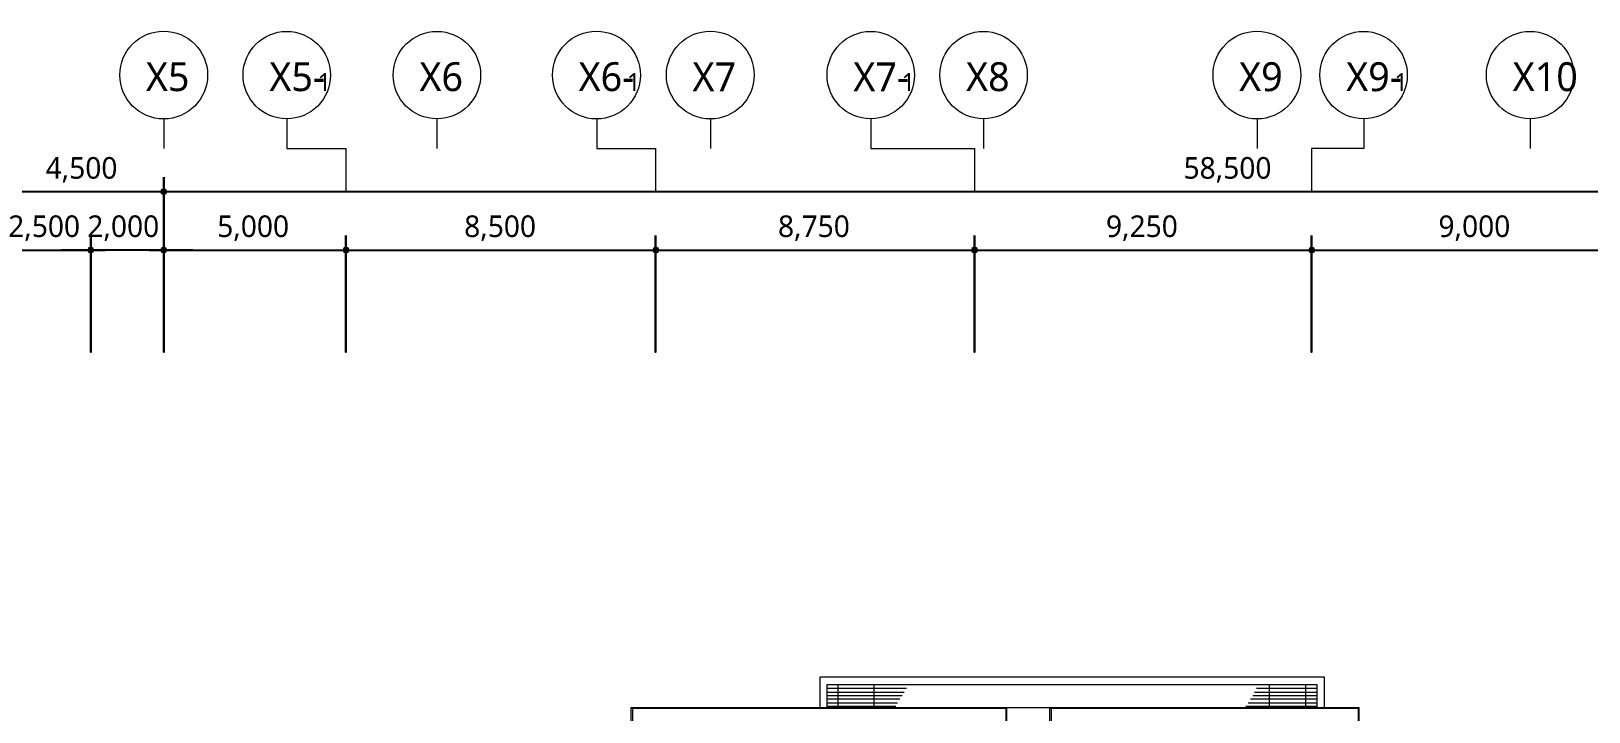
# Model space of a CAD drawing. Header units: millimetres. Extents: x -4020 to 126975, y -1911 to 106713.
# Drawn here: x 45550 to 88298, y 88028 to 106713 of the extents above; entities that cross this region are included whole.
import ezdxf

# ---------------------------------------------------------------- set-up
doc = ezdxf.new("R2010")
doc.units = ezdxf.units.MM
for name, color, linetype in [('PDF_문자', 7, 'Continuous'), ('PDF_솔리드 채우기', 7, 'Continuous'), ('PDF_형상', 7, 'Continuous')]:
    doc.layers.add(name, color=color, linetype=linetype)
doc.styles.add('PDF 맑은 고딕', font='malgun.ttf')

msp = doc.modelspace()

# ---------------------------------------------------------------- linework, layer by layer
at = {"layer": 'PDF_솔리드 채우기', "transparency": 33554559}
for points in [[(49118, 102376), (49087, 102298), (49196, 102298)], [(49118, 102376), (49087, 102298), (49196, 102298)], [(49087, 102298), (49118, 102236), (49196, 102298)], [(49087, 102298), (49118, 102236), (49196, 102298)], [(49196, 102407), (49118, 102376), (49196, 102298)], [(49196, 102407), (49118, 102376), (49196, 102298)], [(49118, 102236), (49196, 102205), (49196, 102298)], [(49118, 102236), (49196, 102205), (49196, 102298)], [(49258, 102376), (49196, 102407), (49196, 102298)], [(49258, 102376), (49196, 102407), (49196, 102298)], [(49289, 102298), (49258, 102376), (49196, 102298)], [(49289, 102298), (49258, 102376), (49196, 102298)], [(49196, 102205), (49258, 102236), (49196, 102298)], [(49258, 102236), (49289, 102298), (49196, 102298)], [(49196, 102205), (49258, 102236), (49196, 102298)], [(49258, 102236), (49289, 102298), (49196, 102298)], [(47113, 100775), (47097, 100697), (47190, 100697)], [(47113, 100775), (47097, 100697), (47190, 100697)], [(47097, 100697), (47113, 100635), (47190, 100697)], [(47097, 100697), (47113, 100635), (47190, 100697)], [(47190, 100806), (47113, 100775), (47190, 100697)], [(47190, 100806), (47113, 100775), (47190, 100697)], [(47113, 100635), (47190, 100604), (47190, 100697)], [(47113, 100635), (47190, 100604), (47190, 100697)], [(47253, 100775), (47190, 100806), (47190, 100697)], [(47253, 100775), (47190, 100806), (47190, 100697)], [(47284, 100697), (47253, 100775), (47190, 100697)], [(47284, 100697), (47253, 100775), (47190, 100697)], [(47190, 100604), (47253, 100635), (47190, 100697)], [(47253, 100635), (47284, 100697), (47190, 100697)], [(47190, 100604), (47253, 100635), (47190, 100697)], [(47253, 100635), (47284, 100697), (47190, 100697)], [(49118, 100775), (49087, 100697), (49196, 100697)], [(49118, 100775), (49087, 100697), (49196, 100697)], [(49087, 100697), (49118, 100635), (49196, 100697)], [(49087, 100697), (49118, 100635), (49196, 100697)], [(49196, 100806), (49118, 100775), (49196, 100697)], [(49196, 100806), (49118, 100775), (49196, 100697)], [(49118, 100635), (49196, 100604), (49196, 100697)], [(49118, 100635), (49196, 100604), (49196, 100697)], [(49258, 100775), (49196, 100806), (49196, 100697)], [(49258, 100775), (49196, 100806), (49196, 100697)], [(49289, 100697), (49258, 100775), (49196, 100697)], [(49289, 100697), (49258, 100775), (49196, 100697)], [(49196, 100604), (49258, 100635), (49196, 100697)], [(49258, 100635), (49289, 100697), (49196, 100697)], [(49196, 100604), (49258, 100635), (49196, 100697)], [(49258, 100635), (49289, 100697), (49196, 100697)], [(54123, 100775), (54092, 100697), (54186, 100697)], [(54123, 100775), (54092, 100697), (54186, 100697)], [(54092, 100697), (54123, 100635), (54186, 100697)], [(54092, 100697), (54123, 100635), (54186, 100697)], [(54186, 100806), (54123, 100775), (54186, 100697)], [(54186, 100806), (54123, 100775), (54186, 100697)], [(54123, 100635), (54186, 100604), (54186, 100697)], [(54123, 100635), (54186, 100604), (54186, 100697)], [(54263, 100775), (54186, 100806), (54186, 100697)], [(54263, 100775), (54186, 100806), (54186, 100697)], [(54294, 100697), (54263, 100775), (54186, 100697)], [(54294, 100697), (54263, 100775), (54186, 100697)], [(54186, 100604), (54263, 100635), (54186, 100697)], [(54263, 100635), (54294, 100697), (54186, 100697)], [(54186, 100604), (54263, 100635), (54186, 100697)], [(54263, 100635), (54294, 100697), (54186, 100697)], [(62626, 100775), (62595, 100697), (62688, 100697)], [(62626, 100775), (62595, 100697), (62688, 100697)], [(62595, 100697), (62626, 100635), (62688, 100697)], [(62595, 100697), (62626, 100635), (62688, 100697)], [(62688, 100806), (62626, 100775), (62688, 100697)], [(62688, 100806), (62626, 100775), (62688, 100697)], [(62626, 100635), (62688, 100604), (62688, 100697)], [(62626, 100635), (62688, 100604), (62688, 100697)], [(62766, 100775), (62688, 100806), (62688, 100697)], [(62766, 100775), (62688, 100806), (62688, 100697)], [(62797, 100697), (62766, 100775), (62688, 100697)], [(62797, 100697), (62766, 100775), (62688, 100697)], [(62688, 100604), (62766, 100635), (62688, 100697)], [(62766, 100635), (62797, 100697), (62688, 100697)], [(62688, 100604), (62766, 100635), (62688, 100697)], [(62766, 100635), (62797, 100697), (62688, 100697)], [(71362, 100775), (71347, 100697), (71440, 100697)], [(71362, 100775), (71347, 100697), (71440, 100697)], [(71347, 100697), (71362, 100635), (71440, 100697)], [(71347, 100697), (71362, 100635), (71440, 100697)], [(71440, 100806), (71362, 100775), (71440, 100697)], [(71440, 100806), (71362, 100775), (71440, 100697)], [(71362, 100635), (71440, 100604), (71440, 100697)], [(71362, 100635), (71440, 100604), (71440, 100697)], [(71518, 100775), (71440, 100806), (71440, 100697)], [(71518, 100775), (71440, 100806), (71440, 100697)], [(71533, 100697), (71518, 100775), (71440, 100697)], [(71533, 100697), (71518, 100775), (71440, 100697)], [(71440, 100604), (71518, 100635), (71440, 100697)], [(71518, 100635), (71533, 100697), (71440, 100697)], [(71440, 100604), (71518, 100635), (71440, 100697)], [(71518, 100635), (71533, 100697), (71440, 100697)], [(80627, 100775), (80596, 100697), (80689, 100697)], [(80627, 100775), (80596, 100697), (80689, 100697)], [(80596, 100697), (80627, 100635), (80689, 100697)], [(80596, 100697), (80627, 100635), (80689, 100697)], [(80689, 100806), (80627, 100775), (80689, 100697)], [(80689, 100806), (80627, 100775), (80689, 100697)], [(80627, 100635), (80689, 100604), (80689, 100697)], [(80627, 100635), (80689, 100604), (80689, 100697)], [(80767, 100775), (80689, 100806), (80689, 100697)], [(80767, 100775), (80689, 100806), (80689, 100697)], [(80782, 100697), (80767, 100775), (80689, 100697)], [(80782, 100697), (80767, 100775), (80689, 100697)], [(80689, 100604), (80767, 100635), (80689, 100697)], [(80767, 100635), (80782, 100697), (80689, 100697)], [(80689, 100604), (80767, 100635), (80689, 100697)], [(80767, 100635), (80782, 100697), (80689, 100697)]]:
    msp.add_solid(points, dxfattribs=at)
at = {"layer": 'PDF_형상', "lineweight": 5}
for points in [[(49196, 104303), (49196, 103495)], [(52569, 104303), (52569, 103495), (54186, 103495), (54186, 102298)], [(56688, 104303), (56688, 103495)], [(61072, 104303), (61072, 103495), (62688, 103495), (62688, 102298)], [(64196, 104303), (64196, 103495)], [(68595, 104303), (68595, 103495), (71440, 103495), (71440, 102298)], [(71689, 104303), (71689, 103495)], [(79197, 104303), (79197, 103495)], [(82119, 104303), (82119, 103495), (80689, 103495), (80689, 102298)], [(86689, 104303), (86689, 103495)], [(81047, 88152), (81047, 88976), (67196, 88976), (67196, 88152)], [(80845, 88152), (80845, 88774), (67383, 88774), (67383, 88152)], [(67383, 88681), (69575, 88681)], [(67383, 88572), (69513, 88572)], [(67694, 88152), (67694, 88774)], [(68689, 88152), (68689, 88774)], [(79119, 88572), (80845, 88572)], [(79181, 88681), (80845, 88681)], [(79539, 88152), (79539, 88774)], [(80534, 88152), (80534, 88774)], [(67383, 88479), (69450, 88479)], [(67383, 88386), (69388, 88386)], [(67383, 88277), (69326, 88277)], [(67383, 88183), (69279, 88183)], [(72311, 88152), (73508, 88152)], [(78886, 88183), (80845, 88183)], [(78948, 88277), (80845, 88277)], [(79010, 88386), (80845, 88386)], [(79073, 88479), (80845, 88479)]]:
    msp.add_lwpolyline(points, dxfattribs=at)
at = {"layer": 'PDF_형상', "lineweight": 25}
for points in [[(49193, 102702), (49193, 97899)], [(47188, 101101), (47188, 97899)], [(54183, 101101), (54183, 97899)], [(62685, 101101), (62685, 97899)], [(71437, 101101), (71437, 97899)], [(80685, 101101), (80685, 97899)]]:
    msp.add_lwpolyline(points, close=True, dxfattribs=at)
for points in [[(49582, 102298), (44281, 102298)], [(108089, 102298), (48789, 102298)], [(44281, 100697), (47592, 100697)], [(49986, 100697), (49193, 100697), (47188, 100697), (46380, 100697)], [(48789, 100697), (54587, 100697)], [(53794, 100697), (63089, 100697)], [(62281, 100697), (71841, 100697)], [(71032, 100697), (81089, 100697)], [(80281, 100697), (90089, 100697)]]:
    msp.add_lwpolyline(points, dxfattribs=at)
at = {"layer": 'PDF_형상', "color": 1, "lineweight": 25}
msp.add_lwpolyline([(49193, 101101), (49193, 97899)], close=True, dxfattribs=at)
at = {"layer": 'PDF_형상', "lineweight": 5}
for points in [[(72311, 88152), (72280, 88121), (62051, 88121), (62020, 88152)], [(62051, 86536), (62020, 86505), (62020, 88152), (62051, 88121)], [(72295, 87733), (72326, 87733), (72326, 88152), (72295, 88121)], [(73539, 87733), (73508, 87733), (73508, 88152), (73539, 88121)], [(73539, 88121), (73508, 88152), (81995, 88152), (81964, 88121)], [(81964, 86909), (81995, 86878), (81995, 88152), (81964, 88121)]]:
    msp.add_lwpolyline(points, close=True, dxfattribs=at)
for centre, radius in [((49188, 105508), 1205), ((52566, 105506), 1200), ((56685, 105506), 1200), ((61064, 105508), 1205), ((64188, 105508), 1205), ((68592, 105506), 1200), ((71686, 105506), 1200), ((79189, 105508), 1205), ((82116, 105506), 1200), ((86686, 105506), 1200)]:
    msp.add_circle(centre, radius, dxfattribs=at)

# ---------------------------------------------------------------- texts
at = {"layer": 'PDF_문자', "attachment_point": 4, "style": 'PDF 맑은 고딕'}
for s, insert, char_height in [('X5', (48699, 105458), 793.3), ('X5-', (52087, 105458), 793.3), ('X6', (56206, 105458), 793.3), ('X6-', (60574, 105458), 793.3), ('X7', (63699, 105458), 793.3), ('X7-', (68113, 105458), 793.3), ('X8', (71207, 105458), 793.3), ('X9', (78700, 105458), 793.3), ('X9-', (81638, 105458), 793.3), ('X10', (86208, 105458), 793.3), ('1', (53413, 105314), 492), ('1', (61900, 105314), 492), ('1', (69439, 105314), 492), ('1', (82963, 105314), 492), ('4,500', (45947, 102906), 592.2), ('58,500', (77176, 102906), 592.2), ('2,500 2,000', (44921, 101305), 592.15), ('5,000', (50657, 101305), 592.2), ('8,500', (57434, 101305), 592.2), ('8,750', (66046, 101305), 592.2), ('9,250', (75047, 101305), 592.2), ('9,000', (84171, 101305), 592.2)]:
    msp.add_mtext(s, dxfattribs=dict(at, insert=insert, char_height=char_height))

doc.saveas('drawing.dxf')
